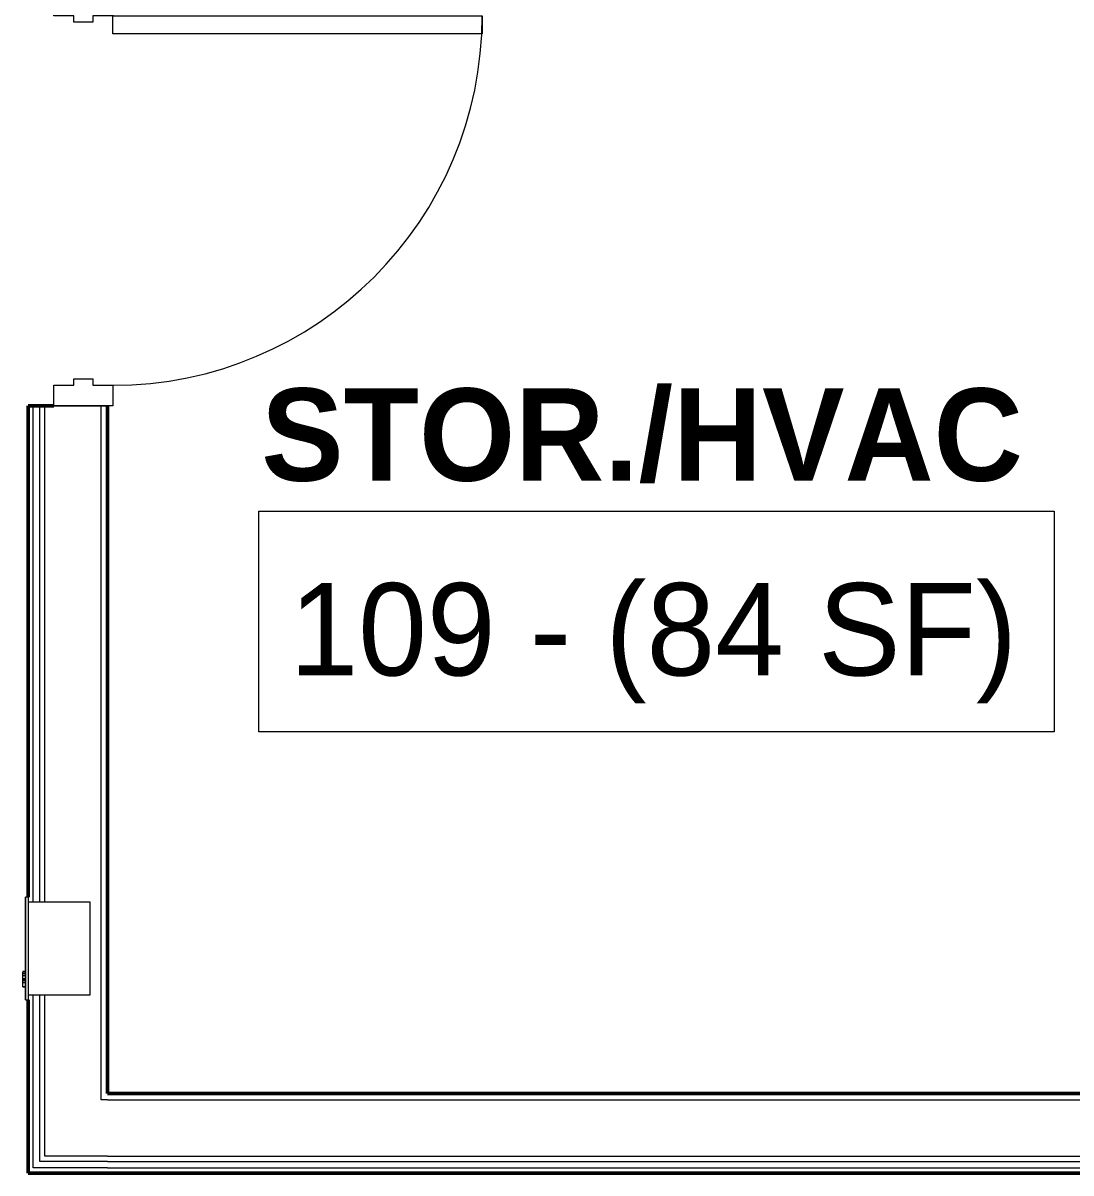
# Model space of a CAD drawing. Header units: inches. Extents: x -4235 to -464, y 9706 to 12425.
# Drawn here: x -2640.7 to -2538.6, y 11717.6 to 11829.7 of the extents above; entities that cross this region are included whole.
import ezdxf

# ---------------------------------------------------------------- set-up
doc = ezdxf.new("R2010")
doc.units = ezdxf.units.IN
doc.header["$MEASUREMENT"] = 0
for name, color, linetype, lineweight in [('0-1', 7, 'Continuous', 5), ('0-3', 7, 'Continuous', 9), ('A-AREA-IDEN', 2, 'Continuous', 9), ('A-DOOR-1', 7, 'Continuous', 9), ('A-DOOR-2', 90, 'Continuous', 20), ('A-DOOR-FRAM-1', 90, 'Continuous', 20), ('A-WALL-2', 50, 'Continuous', 13), ('E-FIRE-1', 7, 'Continuous', 9), ('I-WALL-1', 250, 'Continuous', 50), ('I-WALL-2', 10, 'Continuous', 9), ('I-WALL-3', 254, 'Continuous', 9)]:
    doc.layers.add(name, color=color, linetype=linetype, lineweight=lineweight)
doc.styles.add('Century Gothic', font='ufonts.com_century-gothic.ttf', dxfattribs={"height": 9})
doc.styles.add('Century Gothic_B', font='GOTHICB.TTF', dxfattribs={"height": 9})

# ---------------------------------------------------------------- blocks, each defined once
blk = doc.blocks.new('HOLLOW METAL - COMMON_3-0 x 7-0 - 20min-2191992-BACKGROUND - 1ST FLOOR')
at = {"layer": 'A-DOOR-1'}
blk.add_arc((18, -4.625), 36, 180, 270, dxfattribs=at)
at = {"layer": 'A-DOOR-2'}
for p, q in [((16.25, -4.625), (18, -4.625)), ((16.25, -40.625), (16.25, -4.625)), ((18, -4.625), (18, -40.625)), ((18, -40.625), (16.25, -40.625))]:
    blk.add_line(p, q, dxfattribs=at)
at = {"layer": 'A-DOOR-FRAM-1'}
for p, q in [((-20, 1.125), (-18, 1.125)), ((-20, -4.625), (-20, 1.125)), ((-18, 1.125), (-18, -0.8125)), ((18, 1.125), (20, 1.125)), ((18, -0.8125), (18, 1.125)), ((20, 1.125), (20, -4.625)), ((-18, -0.8125), (-17.375, -0.8125)), ((-17.375, -0.8125), (-17.375, -2.6875)), ((17.375, -0.8125), (18, -0.8125)), ((17.375, -2.6875), (17.375, -0.8125)), ((-18, -2.6875), (-18, -4.625)), ((-17.375, -2.6875), (-18, -2.6875)), ((18, -2.6875), (17.375, -2.6875)), ((18, -4.625), (18, -2.6875)), ((-18, -4.625), (-20, -4.625)), ((20, -4.625), (18, -4.625))]:
    blk.add_line(p, q, dxfattribs=at)
blk = doc.blocks.new('104416 - Fire Extinguishers - Wall - Class A - Light - 2A-2205461-BACKGROUND - 1ST FLOOR')
at = {"layer": 'E-FIRE-1'}
for p, q in [((13.19, 4.13), (13.19, 3.87)), ((23.19, 4.13), (13.19, 4.13)), ((13.19, 4.13), (23.19, 4.13)), ((13.19, 4.13), (13.19, 3.87)), ((23.19, 3.87), (13.19, 3.87)), ((13.63, -2.12), (13.63, 3.87)), ((14.41, 4.13), (14.41, 4.38)), ((14.44, 4.38), (14.84, 4.38)), ((14.44, 4.13), (14.44, 4.38)), ((14.84, 4.38), (15.03, 4.38)), ((14.84, 4.13), (14.84, 4.38)), ((15.03, 4.38), (15.11, 4.38)), ((15.03, 4.13), (15.03, 4.38)), ((15.11, 4.38), (15.24, 4.38)), ((15.11, 4.13), (15.11, 4.38)), ((15.24, 4.38), (15.51, 4.38)), ((15.24, 4.13), (15.24, 4.38)), ((15.51, 4.38), (15.73, 4.38)), ((15.51, 4.13), (15.51, 4.38)), ((15.73, 4.38), (15.87, 4.38)), ((15.73, 4.13), (15.73, 4.38)), ((15.87, 4.38), (15.91, 4.38)), ((15.87, 4.13), (15.87, 4.38)), ((15.91, 4.13), (15.91, 4.38)), ((15.94, 4.13), (15.94, 4.38)), ((22.75, 3.87), (22.75, -2.12)), ((23.19, 3.87), (23.19, 4.13)), ((23.19, 3.87), (23.19, 4.13)), ((22.75, -2.12), (13.63, -2.12))]:
    blk.add_line(p, q, dxfattribs=at)
blk = doc.blocks.new('CTR - 1st Phase - Common Walls_rvt-1-BACKGROUND - 1ST FLOOR')
at = {"layer": 'A-WALL-2'}
for p, q in [((-2639.7, 11744.05), (-2639.7, 11792.36)), ((-2639.07, 11744.05), (-2639.07, 11792.36)), ((-2638.57, 11744.05), (-2638.57, 11792.36)), ((-2633.07, 11724.74), (-2633.07, 11792.36)), ((-2639.7, 11718.11), (-2639.7, 11734.93)), ((-2639.07, 11718.74), (-2639.07, 11734.93)), ((-2638.57, 11719.24), (-2638.57, 11734.93)), ((-2632.45, 11724.74), (-2633.07, 11724.74)), ((-2632.45, 11724.74), (-2522.7, 11724.74)), ((-2633.07, 11719.24), (-2638.57, 11719.24)), ((-2632.45, 11719.24), (-2633.07, 11719.24)), ((-2632.45, 11719.24), (-2522.7, 11719.24)), ((-2639.07, 11718.11), (-2639.7, 11718.11)), ((-2638.57, 11718.74), (-2639.07, 11718.74)), ((-2632.45, 11718.11), (-2639.07, 11718.11)), ((-2632.45, 11718.74), (-2638.57, 11718.74)), ((-2632.45, 11718.74), (-2522.7, 11718.74)), ((-2632.45, 11718.11), (-2522.7, 11718.11))]:
    blk.add_line(p, q, dxfattribs=at)
at = {"layer": 'I-WALL-1'}
for p, q in [((-2640.2, 11792.36), (-2640.2, 11744.49)), ((-2637.7, 11792.36), (-2640.2, 11792.36)), ((-2632.45, 11725.36), (-2632.45, 11792.36)), ((-2640.2, 11734.49), (-2640.2, 11717.61)), ((-2522.7, 11725.36), (-2632.45, 11725.36)), ((-2640.2, 11717.61), (-2639.7, 11717.61)), ((-2639.7, 11717.61), (-2632.45, 11717.61)), ((-2632.45, 11717.61), (-2522.7, 11717.61))]:
    blk.add_line(p, q, dxfattribs=at)
at = {"layer": 'I-WALL-2'}
for p, q in [((-2637.7, 11792.36), (-2632.45, 11792.36)), ((-2640.2, 11744.49), (-2640.2, 11744.05)), ((-2640.2, 11734.93), (-2640.2, 11734.49))]:
    blk.add_line(p, q, dxfattribs=at)
at = {"layer": 'I-WALL-3'}
for p, q in [((-2640.2, 11792.36), (-2640.2, 11744.49)), ((-2640.2, 11792.36), (-2637.7, 11792.36)), ((-2632.45, 11725.36), (-2632.45, 11792.36)), ((-2640.2, 11734.49), (-2640.2, 11717.61)), ((-2523.7, 11725.36), (-2632.45, 11725.36)), ((-2632.45, 11717.61), (-2640.2, 11717.61)), ((-2632.45, 11717.61), (-2523.7, 11717.61))]:
    blk.add_line(p, q, dxfattribs=at)
at = {"layer": '0-3', "rotation": 89.99999999999955}
for name, p in [('HOLLOW METAL - COMMON_3-0 x 7-0 - 20min-2191992-BACKGROUND - 1ST FLOOR', (-2636.57, 11812.36)), ('104416 - Fire Extinguishers - Wall - Class A - Light - 2A-2205461-BACKGROUND - 1ST FLOOR', (-2636.32, 11721.3))]:
    blk.add_blockref(name, p, dxfattribs=at)

msp = doc.modelspace()

# ---------------------------------------------------------------- linework, layer by layer
at = {"layer": 'A-AREA-IDEN', "flags": 128}
msp.add_lwpolyline([(-2617.72, 11782.09), (-2540.21, 11782.09), (-2540.21, 11760.59), (-2617.72, 11760.59)], close=True, dxfattribs=at)

# ---------------------------------------------------------------- block references
at = {"layer": '0-1'}
msp.add_blockref('CTR - 1st Phase - Common Walls_rvt-1-BACKGROUND - 1ST FLOOR', (0, 0), dxfattribs=at)

# ---------------------------------------------------------------- texts
at = {"layer": 'A-AREA-IDEN', "char_height": 9, "attachment_point": 1}
for s, insert, width, style in [('STOR./HVAC', (-2617.48, 11794.06), 93.021, 'Century Gothic_B'), ('109 - (84 SF)', (-2614.72, 11775.09), 86.355, 'Century Gothic')]:
    msp.add_mtext(s, dxfattribs=dict(at, insert=insert, width=width, style=style))

doc.saveas('drawing.dxf')
